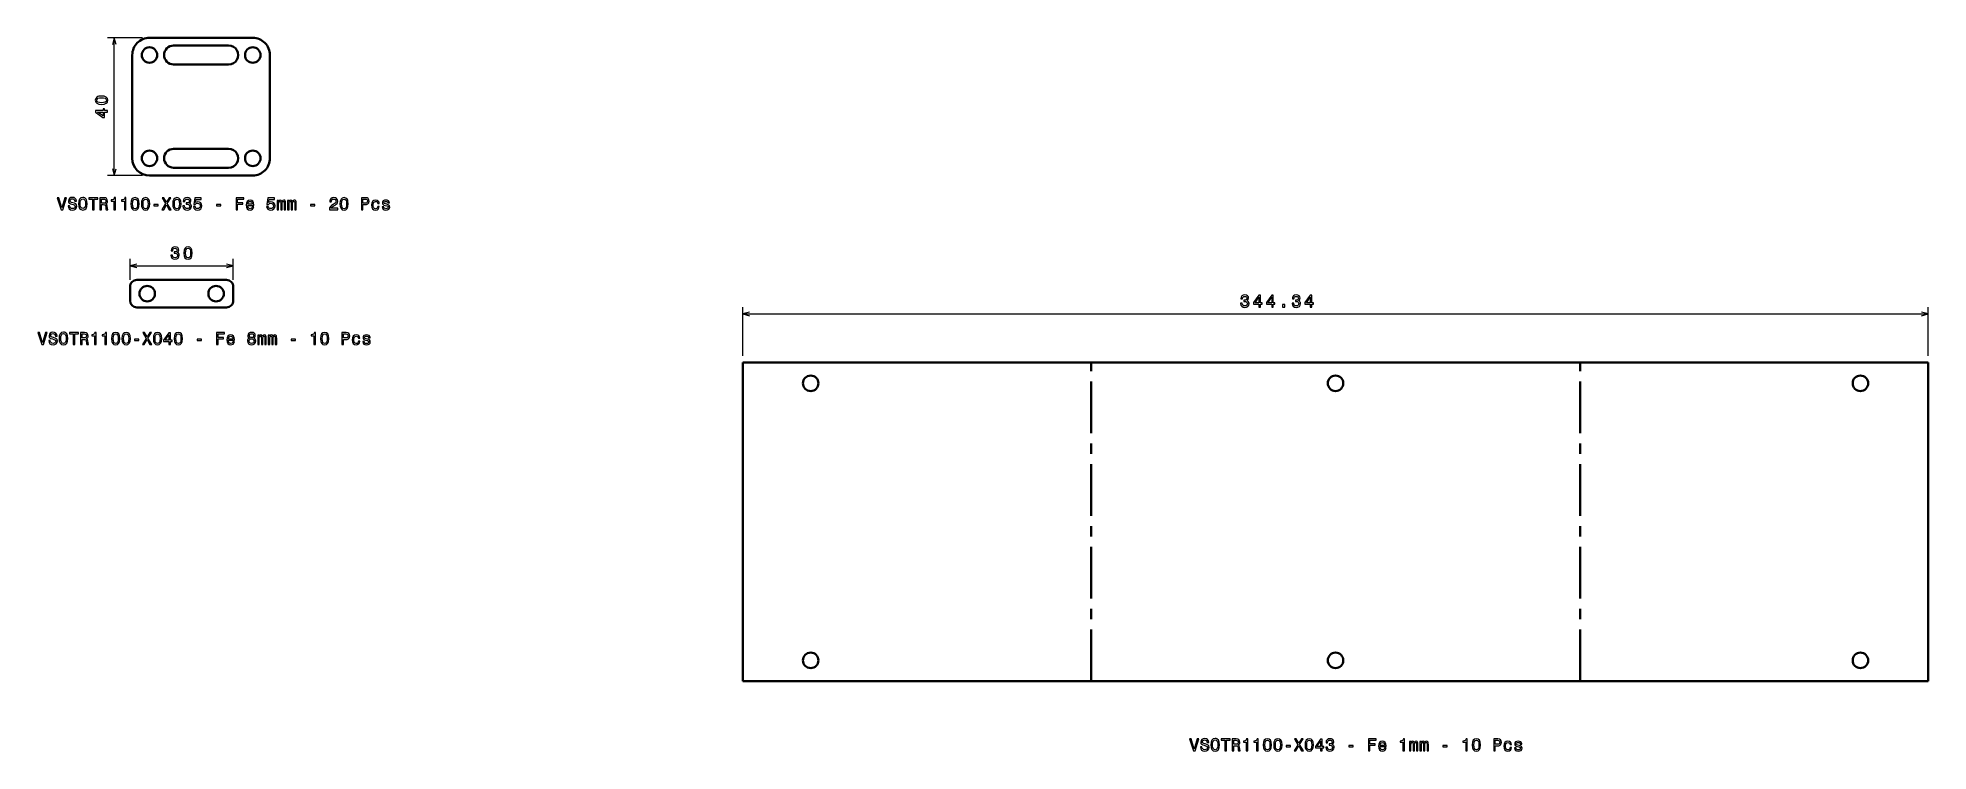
# Model space of a CAD drawing. Extents: x 101 to 650, y -82 to 125.
import ezdxf

# ---------------------------------------------------------------- set-up
doc = ezdxf.new("R2010")
doc.units = 0
doc.linetypes.add('AXES', pattern=[24, 15, -3, 3, -3])

msp = doc.modelspace()

# ---------------------------------------------------------------- linework, layer by layer
at = {"color": 7, "lineweight": 13, "ltscale": 0.255597}
for p, q in [((131.5, 124.999992), (121.276123, 124.999992)), ((131.5, 84.999992), (121.276123, 84.999992))]:
    msp.add_line(p, q, dxfattribs=at)
at = {"color": 7, "lineweight": 13}
for p, q in [((123.276123, 84.999992), (123.276123, 124.999992)), ((127.846115, 58.760986), (157.846115, 58.760986)), ((305.89621, 44.774216), (650.237976, 44.774216))]:
    msp.add_line(p, q, dxfattribs=at)
at = {"color": 7, "lineweight": 35}
for p, q in [((163.5, 124.999992), (133.5, 124.999992)), ((128.5, 119.999992), (128.5, 89.999992)), ((168.5, 89.999992), (168.5, 119.999992)), ((133.5, 84.999992), (163.5, 84.999992)), ((155.846115, 54.66626), (129.846115, 54.66626)), ((129.846115, 46.66626), (155.846115, 46.66626)), ((650.237976, 30.622528), (305.89621, 30.622528)), ((305.89621, -61.877106), (305.89621, 30.622528)), ((650.237976, 30.622528), (650.237976, -61.877106)), ((305.89621, -61.877106), (650.237976, -61.877106))]:
    msp.add_line(p, q, dxfattribs=at)
at = {"color": 7, "lineweight": 35, "ltscale": 0.4}
for p, q in [((140.5, 122.749992), (156.5, 122.749992)), ((156.5, 117.249992), (140.5, 117.249992)), ((156.5, 92.749992), (140.5, 92.749992)), ((140.5, 87.249992), (156.5, 87.249992))]:
    msp.add_line(p, q, dxfattribs=at)
at = {"color": 7, "lineweight": 13, "ltscale": 0.152368}
for p, q in [((127.846115, 54.66626), (127.846115, 60.760986)), ((157.846115, 54.66626), (157.846115, 60.760986))]:
    msp.add_line(p, q, dxfattribs=at)
at = {"color": 7, "lineweight": 35, "ltscale": 0.1}
for p, q in [((127.846115, 48.66626), (127.846115, 52.66626)), ((157.846115, 52.66626), (157.846115, 48.66626))]:
    msp.add_line(p, q, dxfattribs=at)
at = {"color": 7, "lineweight": 13, "ltscale": 0.353792}
for p, q in [((305.89621, 32.622528), (305.89621, 46.774216)), ((650.237976, 32.622528), (650.237976, 46.774216))]:
    msp.add_line(p, q, dxfattribs=at)
at = {"color": 1, "linetype": 'AXES', "lineweight": 35}
for p, q in [((407.026062, -61.877106), (407.026062, 30.622528)), ((549.107788, -61.877106), (549.107788, 30.622528))]:
    msp.add_line(p, q, dxfattribs=at)
at = {"color": 7, "lineweight": 13}
for points in [[(123.793701, 123.068146), (123.276123, 124.999992), (122.758545, 123.068146)], [(122.758545, 86.931847), (123.276123, 84.999992), (123.793701, 86.931847)], [(129.777969, 59.278564), (127.846115, 58.760986), (129.777969, 58.243408)], [(155.914261, 58.243408), (157.846115, 58.760986), (155.914261, 59.278564)], [(307.828064, 45.291855), (305.89621, 44.774216), (307.828064, 44.256584)], [(648.306152, 44.256584), (650.237976, 44.774216), (648.306152, 45.291855)]]:
    msp.add_lwpolyline(points, dxfattribs=at)
for points in [[(119.566406, 105.652588), (120.358154, 105.728233), (120.923096, 105.965263), (121.266113, 106.343506), (121.376953, 106.868004), (121.266113, 107.387451), (120.923096, 107.765701), (120.358154, 107.997681), (119.566406, 108.078377), (118.779785, 107.997681), (118.467041, 107.901863), (118.209961, 107.765701), (117.866943, 107.387451), (117.750977, 106.868004), (117.866943, 106.343506), (118.214844, 105.965263), (118.779785, 105.728233)], [(121.276123, 103.409355), (121.276123, 103.863251), (120.408691, 103.863251), (120.408691, 104.362526), (120.005127, 104.362526), (120.005127, 103.863251), (117.851807, 103.863251), (117.851807, 103.404312), (119.964844, 101.87117), (120.408691, 101.87117), (120.408691, 103.409355)], [(119.566406, 106.136734), (118.956299, 106.177078), (118.517578, 106.303162), (118.260254, 106.530106), (118.169434, 106.868004), (118.260254, 107.200851), (118.517578, 107.427803), (118.956299, 107.553879), (119.566406, 107.594223), (120.181641, 107.553879), (120.620605, 107.427803), (120.877686, 107.200851), (120.963379, 106.868004), (120.877686, 106.530106), (120.620605, 106.303162), (120.181641, 106.177078)], [(120.005127, 102.2948), (118.436768, 103.409355), (120.005127, 103.409355)], [(108.944847, 78.548859), (108.067329, 75.568314), (107.164589, 78.548859), (106.685486, 78.548859), (107.81517, 75.043816), (108.319489, 75.043816), (109.423958, 78.548859)], [(110.306519, 76.198715), (109.847588, 76.198715), (109.948456, 75.664131), (110.200615, 75.27076), (110.588943, 75.03373), (111.113434, 74.947998), (111.632889, 75.028687), (112.021217, 75.250587), (112.268333, 75.598572), (112.359116, 76.057503), (112.283463, 76.471046), (112.071648, 76.738342), (111.728714, 76.914856), (111.269775, 77.045975), (110.876404, 77.1418), (110.619202, 77.252747), (110.472946, 77.414131), (110.427559, 77.66629), (110.472946, 77.893242), (110.604073, 78.064713), (110.805801, 78.180702), (111.083176, 78.221046), (111.365601, 78.170616), (111.587502, 78.034447), (111.733757, 77.807503), (111.804359, 77.49987), (112.26329, 77.49987), (112.26329, 77.509956), (112.182602, 77.984016), (111.945572, 78.337044), (111.572372, 78.558945), (111.068047, 78.63459), (110.614159, 78.558945), (110.261131, 78.34713), (110.034187, 78.019318), (109.953499, 77.595688), (110.019058, 77.217445), (110.210701, 76.960243), (110.51329, 76.788773), (110.926834, 76.657646), (111.335342, 76.541656), (111.642975, 76.430702), (111.829575, 76.269318), (111.895142, 76.007072), (111.834618, 75.739784), (111.678276, 75.538055), (111.441246, 75.411972), (111.133614, 75.371628), (110.790672, 75.427101), (110.528419, 75.588486), (110.362, 75.850731)], [(112.843262, 76.793816), (112.934044, 76.007072), (113.196289, 75.427101), (113.60479, 75.069031), (114.139374, 74.947998), (114.668915, 75.069031), (115.082458, 75.427101), (115.339661, 76.007072), (115.435486, 76.793816), (115.339661, 77.575516), (115.228714, 77.893242), (115.082458, 78.155487), (114.668915, 78.513557), (114.416748, 78.604332), (114.139374, 78.639633), (113.599747, 78.513557), (113.191246, 78.16053), (112.934044, 77.580559)], [(113.327415, 76.793816), (113.382889, 77.404045), (113.549316, 77.85289), (113.806519, 78.125229), (114.139374, 78.221046), (114.467186, 78.125229), (114.724388, 77.847847), (114.890816, 77.399002), (114.951332, 76.793816), (114.890816, 76.183586), (114.724388, 75.734741), (114.467186, 75.462402), (114.139374, 75.371628), (113.806519, 75.462402), (113.549316, 75.734741), (113.382889, 76.178543)], [(116.943405, 75.043816), (117.407387, 75.043816), (117.407387, 78.120186), (118.466461, 78.120186), (118.466461, 78.543816), (115.879288, 78.543816), (115.879288, 78.120186), (116.943405, 78.120186)], [(119.086777, 75.043816), (119.555801, 75.043816), (119.555801, 76.521484), (120.034904, 76.521484), (120.387932, 76.506355), (120.609833, 76.435745), (120.730873, 76.269318), (120.781303, 75.971771), (120.806519, 75.517876), (120.836777, 75.220329), (120.897301, 75.043816), (121.426834, 75.043816), (121.426834, 75.139633), (121.310844, 75.280846), (121.2705, 75.543098), (121.235199, 76.107933), (121.14946, 76.526527), (121.033463, 76.657646), (120.851913, 76.753471), (121.053642, 76.879547), (121.194847, 77.056061), (121.285629, 77.277969), (121.315887, 77.545258), (121.245285, 77.968887), (121.043556, 78.286613), (120.710701, 78.478256), (120.256805, 78.543816), (119.086777, 78.543816)], [(120.125687, 78.115143), (120.433319, 78.084885), (120.650185, 77.989059), (120.786346, 77.812546), (120.831741, 77.535172), (120.781303, 77.242661), (120.645142, 77.066147), (120.413147, 76.975372), (120.095428, 76.950157), (119.555801, 76.950157), (119.555801, 78.115143)], [(123.156662, 75.043816), (123.615601, 75.043816), (123.615601, 78.569031), (123.272659, 78.569031), (123.181885, 78.261398), (123.000328, 78.054626), (122.722946, 77.933586), (122.339661, 77.893242), (122.339661, 77.535172), (123.156662, 77.535172)], [(126.192688, 75.043816), (126.651627, 75.043816), (126.651627, 78.569031), (126.308685, 78.569031), (126.217903, 78.261398), (126.036346, 78.054626), (125.758972, 77.933586), (125.375687, 77.893242), (125.375687, 77.535172), (126.192688, 77.535172)], [(128.104065, 76.753471), (128.179718, 75.961685), (128.416748, 75.396843), (128.794998, 75.053902), (129.319489, 74.942947), (129.838943, 75.053902), (130.217194, 75.396843), (130.449173, 75.961685), (130.529861, 76.753471), (130.449173, 77.540215), (130.353348, 77.85289), (130.217194, 78.1101), (129.838943, 78.453041), (129.319489, 78.569031), (128.794998, 78.453041), (128.416748, 78.105057), (128.179718, 77.540215)], [(128.588226, 76.753471), (128.628571, 77.363701), (128.754654, 77.80246), (128.981598, 78.059662), (129.319489, 78.150444), (129.652344, 78.059662), (129.879288, 77.80246), (130.005371, 77.363701), (130.045715, 76.753471), (130.005371, 76.138199), (129.879288, 75.699432), (129.652344, 75.44223), (129.319489, 75.356499), (128.981598, 75.44223), (128.754654, 75.699432), (128.628571, 76.138199)], [(131.140091, 76.753471), (131.215744, 75.961685), (131.452774, 75.396843), (131.831024, 75.053902), (132.355515, 74.942947), (132.874969, 75.053902), (133.253204, 75.396843), (133.485199, 75.961685), (133.565887, 76.753471), (133.485199, 77.540215), (133.389374, 77.85289), (133.253204, 78.1101), (132.874969, 78.453041), (132.355515, 78.569031), (131.831024, 78.453041), (131.452774, 78.105057), (131.215744, 77.540215)], [(131.624237, 76.753471), (131.664597, 77.363701), (131.79068, 77.80246), (132.017609, 78.059662), (132.355515, 78.150444), (132.68837, 78.059662), (132.915314, 77.80246), (133.041397, 77.363701), (133.081741, 76.753471), (133.041397, 76.138199), (132.915314, 75.699432), (132.68837, 75.44223), (132.355515, 75.356499), (132.017609, 75.44223), (131.79068, 75.699432), (131.664597, 76.138199)], [(137.091095, 75.043816), (137.620636, 75.043816), (138.422516, 76.46096), (139.239517, 75.043816), (139.774094, 75.043816), (138.679718, 76.844246), (139.718628, 78.548859), (139.209259, 78.548859), (138.437637, 77.252747), (137.681152, 78.548859), (137.151627, 78.548859), (138.185486, 76.839203)], [(140.248169, 76.753471), (140.323807, 75.961685), (140.560837, 75.396843), (140.939087, 75.053902), (141.463577, 74.942947), (141.983032, 75.053902), (142.361267, 75.396843), (142.593262, 75.961685), (142.67395, 76.753471), (142.593262, 77.540215), (142.497437, 77.85289), (142.361267, 78.1101), (141.983032, 78.453041), (141.463577, 78.569031), (140.939087, 78.453041), (140.560837, 78.105057), (140.323807, 77.540215)], [(140.732315, 76.753471), (140.772659, 77.363701), (140.898743, 77.80246), (141.125687, 78.059662), (141.463577, 78.150444), (141.796432, 78.059662), (142.023376, 77.80246), (142.14946, 77.363701), (142.189804, 76.753471), (142.14946, 76.138199), (142.023376, 75.699432), (141.796432, 75.44223), (141.463577, 75.356499), (141.125687, 75.44223), (140.898743, 75.699432), (140.772659, 76.138199)], [(143.228714, 76.143242), (143.228714, 76.107933), (143.309402, 75.623787), (143.546432, 75.260674), (143.919632, 75.028687), (144.413864, 74.942947), (144.938354, 75.028687), (145.331726, 75.250587), (145.583893, 75.603615), (145.674683, 76.057503), (145.634323, 76.355057), (145.523376, 76.59713), (145.341827, 76.78373), (145.099747, 76.919899), (145.427551, 77.19223), (145.543549, 77.625946), (145.467896, 78.019318), (145.251038, 78.316872), (144.89801, 78.503471), (144.413864, 78.569031), (143.959976, 78.488342), (143.612, 78.266441), (143.38504, 77.913414), (143.309402, 77.444389), (143.309402, 77.409088), (143.75824, 77.409088), (143.798584, 77.731857), (143.929718, 77.963844), (144.141541, 78.105057), (144.439087, 78.155487), (144.701324, 78.115143), (144.892975, 78.009232), (145.008972, 77.837761), (145.054352, 77.605774), (145.008972, 77.358658), (144.887939, 77.19223), (144.676117, 77.09137), (144.388641, 77.061104), (144.191956, 77.066147), (144.191956, 76.667732), (144.439087, 76.677818), (144.756805, 76.632431), (144.993835, 76.511398), (145.13504, 76.314713), (145.185486, 76.057503), (145.130005, 75.764999), (144.983749, 75.548141), (144.75177, 75.411972), (144.444122, 75.366585), (144.126404, 75.417015), (143.894409, 75.568314), (143.748169, 75.810387), (143.692688, 76.143242)], [(146.284912, 75.956642), (146.395859, 75.543098), (146.642975, 75.220329), (147.006088, 75.0186), (147.470062, 74.942947), (147.979431, 75.03373), (148.377838, 75.280846), (148.630005, 75.674217), (148.72583, 76.178543), (148.640091, 76.64756), (148.39801, 77.015717), (148.019775, 77.252747), (147.530579, 77.338486), (147.152344, 77.277969), (146.859833, 77.111542), (147.001038, 78.054626), (148.53418, 78.054626), (148.53418, 78.46817), (146.663147, 78.46817), (146.385773, 76.612259), (146.78923, 76.612259), (147.081726, 76.849289), (147.454926, 76.935028), (147.777695, 76.879547), (148.024811, 76.71817), (148.181152, 76.471046), (148.236633, 76.153328), (148.181152, 75.835602), (148.019775, 75.588486), (147.772659, 75.432144), (147.454926, 75.376671), (147.187637, 75.411972), (146.980865, 75.527962), (146.829575, 75.709518), (146.753922, 75.956642)], [(158.645844, 75.043816), (159.114868, 75.043816), (159.114868, 76.652603), (160.587494, 76.652603), (160.587494, 77.07119), (159.114868, 77.07119), (159.114868, 78.120186), (160.925385, 78.120186), (160.925385, 78.543816), (158.645844, 78.543816)], [(162.06012, 76.269318), (163.835327, 76.269318), (163.840378, 76.476089), (163.759674, 77.056061), (163.537781, 77.489784), (163.184753, 77.752029), (162.715729, 77.847847), (162.256805, 77.746986), (161.903778, 77.464561), (161.676834, 77.00563), (161.59613, 76.400444), (161.671783, 75.780128), (161.898727, 75.326233), (162.246719, 75.043816), (162.700607, 74.947998), (163.093979, 75.013557), (163.416748, 75.185028), (163.653778, 75.457359), (163.789948, 75.820473), (163.351181, 75.820473), (163.260406, 75.618744), (163.129272, 75.467445), (162.756073, 75.346413), (162.468613, 75.401886), (162.251755, 75.5784), (162.11055, 75.86586), (162.06012, 76.254189)], [(162.06012, 76.642517), (162.115585, 76.990501), (162.251755, 77.247704), (162.458527, 77.404045), (162.730865, 77.459518), (162.998154, 77.404045), (163.204926, 77.247704), (163.331009, 76.990501), (163.376404, 76.642517)], [(167.537064, 75.956642), (167.64801, 75.543098), (167.895126, 75.220329), (168.25824, 75.0186), (168.722214, 74.942947), (169.231583, 75.03373), (169.630005, 75.280846), (169.882156, 75.674217), (169.977982, 76.178543), (169.892242, 76.64756), (169.650177, 77.015717), (169.271927, 77.252747), (168.782745, 77.338486), (168.404495, 77.277969), (168.111984, 77.111542), (168.253204, 78.054626), (169.786346, 78.054626), (169.786346, 78.46817), (167.915298, 78.46817), (167.637924, 76.612259), (168.041382, 76.612259), (168.333893, 76.849289), (168.707092, 76.935028), (169.029846, 76.879547), (169.276978, 76.71817), (169.433319, 76.471046), (169.488785, 76.153328), (169.433319, 75.835602), (169.271927, 75.588486), (169.024811, 75.432144), (168.707092, 75.376671), (168.439789, 75.411972), (168.233032, 75.527962), (168.081726, 75.709518), (168.006073, 75.956642)], [(170.603333, 75.043816), (171.011841, 75.043816), (171.011841, 76.854332), (171.037048, 77.126671), (171.112701, 77.323357), (171.228699, 77.439346), (171.380005, 77.484741), (171.501038, 77.444389), (171.581726, 77.343529), (171.62207, 77.172058), (171.637207, 76.945114), (171.637207, 75.043816), (172.020477, 75.043816), (172.020477, 76.854332), (172.0457, 77.121628), (172.121353, 77.318314), (172.242386, 77.439346), (172.393677, 77.484741), (172.514725, 77.444389), (172.595413, 77.343529), (172.645844, 76.945114), (172.645844, 75.043816), (173.054352, 75.043816), (173.054352, 76.914856), (173.029144, 77.303185), (172.948441, 77.600731), (172.787048, 77.782288), (172.524811, 77.847847), (172.217163, 77.746986), (171.980133, 77.454475), (171.793549, 77.741943), (171.480865, 77.847847), (171.19339, 77.746986), (170.996704, 77.464561), (170.996704, 77.752029), (170.603333, 77.752029)], [(173.639374, 75.043816), (174.047867, 75.043816), (174.047867, 76.854332), (174.07309, 77.126671), (174.148727, 77.323357), (174.264725, 77.439346), (174.416016, 77.484741), (174.537048, 77.444389), (174.617752, 77.343529), (174.658096, 77.172058), (174.673218, 76.945114), (174.673218, 75.043816), (175.056519, 75.043816), (175.056519, 76.854332), (175.081726, 77.121628), (175.157379, 77.318314), (175.278412, 77.439346), (175.429718, 77.484741), (175.550751, 77.444389), (175.631439, 77.343529), (175.68187, 76.945114), (175.68187, 75.043816), (176.090363, 75.043816), (176.090363, 76.914856), (176.065155, 77.303185), (175.984467, 77.600731), (175.82309, 77.782288), (175.560822, 77.847847), (175.253204, 77.746986), (175.016174, 77.454475), (174.829559, 77.741943), (174.516876, 77.847847), (174.229431, 77.746986), (174.032745, 77.464561), (174.032745, 77.752029), (173.639374, 77.752029)], [(185.773376, 75.043816), (188.179001, 75.043816), (188.179001, 75.477531), (186.27771, 75.477531), (186.383606, 75.714561), (186.56517, 75.911247), (187.124969, 76.269318), (187.422516, 76.420616), (187.755371, 76.637474), (187.992401, 76.889633), (188.128571, 77.187187), (188.179001, 77.525085), (188.093262, 77.948715), (187.856232, 78.28157), (187.493118, 78.493385), (187.024109, 78.569031), (186.539948, 78.483299), (186.171799, 78.246262), (185.934753, 77.868027), (185.854065, 77.368744), (185.854065, 77.298141), (186.313004, 77.298141), (186.313004, 77.338486), (186.358398, 77.681427), (186.494568, 77.933586), (186.711426, 78.094971), (186.998886, 78.150444), (187.291382, 78.100014), (187.50824, 77.97393), (187.64946, 77.777245), (187.69989, 77.530128), (187.664581, 77.298141), (187.568771, 77.101456), (187.407379, 76.929985), (187.185486, 76.778687), (186.887939, 76.617302), (186.393707, 76.304619), (186.045715, 75.971771), (185.838943, 75.568314), (185.773376, 75.058945)], [(188.824539, 76.753471), (188.900177, 75.961685), (189.137207, 75.396843), (189.515457, 75.053902), (190.039948, 74.942947), (190.559402, 75.053902), (190.937653, 75.396843), (191.169647, 75.961685), (191.250336, 76.753471), (191.169647, 77.540215), (191.073822, 77.85289), (190.937653, 78.1101), (190.559402, 78.453041), (190.039948, 78.569031), (189.515457, 78.453041), (189.137207, 78.105057), (188.900177, 77.540215)], [(189.308685, 76.753471), (189.34903, 77.363701), (189.475113, 77.80246), (189.702057, 78.059662), (190.039948, 78.150444), (190.372803, 78.059662), (190.599762, 77.80246), (190.72583, 77.363701), (190.766174, 76.753471), (190.72583, 76.138199), (190.599762, 75.699432), (190.372803, 75.44223), (190.039948, 75.356499), (189.702057, 75.44223), (189.475113, 75.699432), (189.34903, 76.138199)], [(195.047882, 75.043816), (195.511871, 75.043816), (195.511871, 76.521484), (196.026276, 76.521484), (196.545715, 76.5467), (196.959259, 76.723213), (197.226563, 77.066147), (197.317337, 77.535172), (197.246735, 77.968887), (197.045013, 78.286613), (196.712158, 78.478256), (196.25827, 78.543816), (195.047882, 78.543816)], [(196.132172, 78.115143), (196.434769, 78.084885), (196.656677, 77.989059), (196.787796, 77.812546), (196.833191, 77.535172), (196.782745, 77.242661), (196.646591, 77.066147), (196.414597, 76.975372), (196.096878, 76.950157), (195.511871, 76.950157), (195.511871, 78.115143)], [(199.828857, 76.854332), (200.267639, 76.854332), (200.176849, 77.25779), (199.959991, 77.575516), (199.622101, 77.772202), (199.183334, 77.847847), (198.699188, 77.746986), (198.331024, 77.464561), (198.09903, 77.00563), (198.018341, 76.390358), (198.093994, 75.780128), (198.320953, 75.326233), (198.679016, 75.043816), (199.168213, 74.947998), (199.601929, 75.023643), (199.939819, 75.235458), (200.171814, 75.568314), (200.272675, 76.012115), (199.84903, 76.012115), (199.773392, 75.729698), (199.632172, 75.517876), (199.43045, 75.386757), (199.183334, 75.346413), (198.875702, 75.411972), (198.653793, 75.613701), (198.517639, 75.941513), (198.472229, 76.405487), (198.517639, 76.859375), (198.658844, 77.187187), (198.885773, 77.388916), (199.183334, 77.459518), (199.445587, 77.414131), (199.642273, 77.298141), (199.773392, 77.106499)], [(202.466476, 76.622345), (202.037811, 76.723213), (201.720078, 76.839203), (201.614166, 77.076233), (201.64444, 77.242661), (201.750336, 77.363701), (201.921814, 77.439346), (202.16893, 77.469604), (202.40596, 77.439346), (202.59256, 77.348572), (202.713593, 77.212402), (202.764038, 77.030846), (203.197754, 77.030846), (203.197754, 77.040932), (203.122101, 77.368744), (202.915329, 77.625946), (202.59256, 77.787331), (202.16893, 77.847847), (201.740265, 77.787331), (201.427582, 77.620903), (201.230896, 77.373787), (201.17038, 77.061104), (201.215759, 76.758514), (201.356964, 76.5467), (201.588959, 76.395401), (201.926849, 76.28949), (202.421082, 76.168457), (202.723694, 76.042374), (202.804382, 75.941513), (202.834625, 75.790215), (202.789246, 75.603615), (202.668213, 75.462402), (202.471527, 75.371628), (202.209274, 75.34137), (201.9319, 75.371628), (201.730164, 75.477531), (201.593994, 75.649002), (201.538513, 75.886032), (201.109848, 75.886032), (201.18045, 75.482574), (201.387238, 75.190071), (201.715027, 75.013557), (202.16893, 74.947998), (202.64299, 75.013557), (202.990967, 75.190071), (203.202789, 75.472488), (203.278442, 75.840645), (203.222961, 76.158371), (203.06662, 76.375229), (202.809418, 76.516441)], [(134.781311, 76.198715), (136.00177, 76.198715), (136.00177, 76.59713), (134.781311, 76.59713)], [(152.997437, 76.198715), (154.217896, 76.198715), (154.217896, 76.59713), (152.997437, 76.59713)], [(180.321655, 76.198715), (181.542114, 76.198715), (181.542114, 76.59713), (180.321655, 76.59713)], [(139.707214, 61.860352), (139.707214, 61.825195), (139.787903, 61.341064), (140.024933, 60.977783), (140.398132, 60.74585), (140.892365, 60.660156), (141.41687, 60.74585), (141.810242, 60.967773), (142.062393, 61.320801), (142.153168, 61.774658), (142.112823, 62.072266), (142.001877, 62.314209), (141.820328, 62.500977), (141.578247, 62.636963), (141.906052, 62.909424), (142.022049, 63.343018), (141.946396, 63.736572), (141.729538, 64.033936), (141.376511, 64.220703), (140.892365, 64.286133), (140.438477, 64.205566), (140.0905, 63.983643), (139.863556, 63.630615), (139.787903, 63.161621), (139.787903, 63.126221), (140.236755, 63.126221), (140.2771, 63.448975), (140.408218, 63.680908), (140.620026, 63.822266), (140.917587, 63.872559), (141.179825, 63.832275), (141.371475, 63.726318), (141.487473, 63.554932), (141.532852, 63.322998), (141.487473, 63.075928), (141.366425, 62.909424), (141.154617, 62.808594), (140.867157, 62.77832), (140.670471, 62.783203), (140.670471, 62.38501), (140.917587, 62.39502), (141.235306, 62.349609), (141.472336, 62.228516), (141.613556, 62.031982), (141.663986, 61.774658), (141.608505, 61.482178), (141.46225, 61.265381), (141.230255, 61.12915), (140.922623, 61.08374), (140.604904, 61.134277), (140.37291, 61.2854), (140.226654, 61.527588), (140.171188, 61.860352)], [(143.498703, 62.470703), (143.574356, 61.678955), (143.811386, 61.114014), (144.189636, 60.770996), (144.714127, 60.660156), (145.233582, 60.770996), (145.611816, 61.114014), (145.843811, 61.678955), (145.9245, 62.470703), (145.843811, 63.257324), (145.747986, 63.570068), (145.611816, 63.827148), (145.233582, 64.170166), (144.714127, 64.286133), (144.189636, 64.170166), (143.811386, 63.822266), (143.574356, 63.257324)], [(143.982849, 62.470703), (144.023209, 63.080811), (144.149292, 63.519531), (144.376221, 63.776855), (144.714127, 63.867676), (145.046982, 63.776855), (145.273926, 63.519531), (145.400009, 63.080811), (145.440353, 62.470703), (145.400009, 61.855469), (145.273926, 61.416504), (145.046982, 61.159424), (144.714127, 61.07373), (144.376221, 61.159424), (144.149292, 61.416504), (144.023209, 61.855469)], [(450.500214, 47.873642), (450.500214, 47.838333), (450.580902, 47.354187), (450.817932, 46.991074), (451.191132, 46.759087), (451.685364, 46.673347), (452.209869, 46.759087), (452.603241, 46.980988), (452.855408, 47.334015), (452.946167, 47.787903), (452.905823, 48.085457), (452.794891, 48.32753), (452.613342, 48.51413), (452.371246, 48.650299), (452.699066, 48.92263), (452.815063, 49.356346), (452.73941, 49.749718), (452.522552, 50.047272), (452.169525, 50.233871), (451.685364, 50.299431), (451.231506, 50.218742), (450.883484, 49.996841), (450.656555, 49.643814), (450.580902, 49.174789), (450.580902, 49.139488), (451.029755, 49.139488), (451.070099, 49.462257), (451.201233, 49.694244), (451.413025, 49.835457), (451.710571, 49.885887), (451.972839, 49.845543), (452.16449, 49.739632), (452.280457, 49.568161), (452.325867, 49.336174), (452.280457, 49.089058), (452.159424, 48.92263), (451.947632, 48.82177), (451.660156, 48.791504), (451.46347, 48.796547), (451.46347, 48.398132), (451.710571, 48.408218), (452.02832, 48.362831), (452.26535, 48.241798), (452.406555, 48.045113), (452.45697, 47.787903), (452.40152, 47.495399), (452.255249, 47.278542), (452.023254, 47.142372), (451.715637, 47.096985), (451.397888, 47.147415), (451.165924, 47.298714), (451.019653, 47.540787), (450.964172, 47.873642)], [(455.784515, 46.774216), (456.238403, 46.774216), (456.238403, 47.641647), (456.737671, 47.641647), (456.737671, 48.045113), (456.238403, 48.045113), (456.238403, 50.19857), (455.77948, 50.19857), (454.246338, 48.085457), (454.246338, 47.641647), (455.784515, 47.641647)], [(454.669952, 48.045113), (455.784515, 49.613556), (455.784515, 48.045113)], [(459.520538, 46.774216), (459.974426, 46.774216), (459.974426, 47.641647), (460.473694, 47.641647), (460.473694, 48.045113), (459.974426, 48.045113), (459.974426, 50.19857), (459.515503, 50.19857), (457.982361, 48.085457), (457.982361, 47.641647), (459.520538, 47.641647)], [(458.405975, 48.045113), (459.520538, 49.613556), (459.520538, 48.045113)], [(465.444305, 47.873642), (465.444305, 47.838333), (465.524994, 47.354187), (465.762024, 46.991074), (466.135223, 46.759087), (466.629456, 46.673347), (467.153961, 46.759087), (467.547333, 46.980988), (467.7995, 47.334015), (467.890259, 47.787903), (467.849915, 48.085457), (467.738983, 48.32753), (467.557434, 48.51413), (467.315338, 48.650299), (467.643158, 48.92263), (467.759155, 49.356346), (467.683502, 49.749718), (467.466644, 50.047272), (467.113617, 50.233871), (466.629456, 50.299431), (466.175598, 50.218742), (465.827576, 49.996841), (465.600647, 49.643814), (465.524994, 49.174789), (465.524994, 49.139488), (465.973846, 49.139488), (466.014191, 49.462257), (466.145325, 49.694244), (466.357117, 49.835457), (466.654663, 49.885887), (466.916931, 49.845543), (467.108582, 49.739632), (467.224548, 49.568161), (467.269958, 49.336174), (467.224548, 49.089058), (467.103516, 48.92263), (466.891724, 48.82177), (466.604248, 48.791504), (466.407562, 48.796547), (466.407562, 48.398132), (466.654663, 48.408218), (466.972412, 48.362831), (467.209442, 48.241798), (467.350647, 48.045113), (467.401062, 47.787903), (467.345612, 47.495399), (467.199341, 47.278542), (466.967346, 47.142372), (466.659729, 47.096985), (466.34198, 47.147415), (466.110016, 47.298714), (465.963745, 47.540787), (465.908264, 47.873642)], [(470.728607, 46.774216), (471.182495, 46.774216), (471.182495, 47.641647), (471.681763, 47.641647), (471.681763, 48.045113), (471.182495, 48.045113), (471.182495, 50.19857), (470.723572, 50.19857), (469.19043, 48.085457), (469.19043, 47.641647), (470.728607, 47.641647)], [(469.614044, 48.045113), (470.728607, 49.613556), (470.728607, 48.045113)], [(462.631195, 46.774216), (463.327148, 46.774216), (463.327148, 47.525658), (462.631195, 47.525658)], [(103.314735, 39.393471), (102.437218, 36.412922), (101.534477, 39.393471), (101.055374, 39.393471), (102.185059, 35.888428), (102.689377, 35.888428), (103.793846, 39.393471)], [(104.676407, 37.043327), (104.217476, 37.043327), (104.318344, 36.508743), (104.570503, 36.115372), (104.958832, 35.878342), (105.483322, 35.792606), (106.002777, 35.873299), (106.391106, 36.0952), (106.638222, 36.443184), (106.729004, 36.902115), (106.653351, 37.315662), (106.441536, 37.582951), (106.098602, 37.759464), (105.639664, 37.890591), (105.246292, 37.986412), (104.98909, 38.097363), (104.842834, 38.258743), (104.797447, 38.510906), (104.842834, 38.73785), (104.973961, 38.909321), (105.17569, 39.025314), (105.453064, 39.065662), (105.735489, 39.015228), (105.95739, 38.879063), (106.103645, 38.652115), (106.174248, 38.344479), (106.633179, 38.344479), (106.633179, 38.354565), (106.55249, 38.828629), (106.31546, 39.181656), (105.942261, 39.403557), (105.437935, 39.479206), (104.984047, 39.403557), (104.63102, 39.191742), (104.404076, 38.863934), (104.323387, 38.4403), (104.388947, 38.062057), (104.580589, 37.804855), (104.883179, 37.633385), (105.296722, 37.502262), (105.705231, 37.386265), (106.012863, 37.275314), (106.199463, 37.113934), (106.26503, 36.851685), (106.204506, 36.584393), (106.048164, 36.382664), (105.811134, 36.256584), (105.503502, 36.216236), (105.160561, 36.271713), (104.898308, 36.433098), (104.731888, 36.695343)], [(107.21315, 37.638428), (107.303932, 36.851685), (107.566177, 36.271713), (107.974678, 35.913643), (108.509262, 35.792606), (109.038803, 35.913643), (109.452347, 36.271713), (109.709549, 36.851685), (109.805374, 37.638428), (109.709549, 38.420128), (109.598602, 38.73785), (109.452347, 39.000099), (109.038803, 39.35817), (108.786636, 39.448948), (108.509262, 39.484249), (107.969635, 39.35817), (107.561134, 39.005142), (107.303932, 38.425171)], [(107.697304, 37.638428), (107.752777, 38.248657), (107.919205, 38.697506), (108.176407, 38.969841), (108.509262, 39.065662), (108.837074, 38.969841), (109.094276, 38.692463), (109.260704, 38.243614), (109.32122, 37.638428), (109.260704, 37.028198), (109.094276, 36.57935), (108.837074, 36.307014), (108.509262, 36.216236), (108.176407, 36.307014), (107.919205, 36.57935), (107.752777, 37.023155)], [(111.313293, 35.888428), (111.777275, 35.888428), (111.777275, 38.964798), (112.836349, 38.964798), (112.836349, 39.388428), (110.249176, 39.388428), (110.249176, 38.964798), (111.313293, 38.964798)], [(113.456665, 35.888428), (113.92569, 35.888428), (113.92569, 37.366093), (114.404793, 37.366093), (114.75782, 37.350964), (114.979721, 37.280357), (115.100761, 37.113934), (115.151192, 36.816383), (115.176407, 36.362492), (115.206665, 36.064941), (115.267189, 35.888428), (115.796722, 35.888428), (115.796722, 35.984249), (115.680733, 36.125458), (115.640388, 36.387707), (115.605087, 36.952549), (115.519348, 37.371136), (115.403351, 37.502262), (115.221802, 37.598083), (115.423531, 37.724163), (115.564735, 37.900677), (115.655518, 38.122578), (115.685776, 38.38987), (115.615173, 38.813499), (115.413445, 39.131222), (115.080589, 39.322865), (114.626694, 39.388428), (113.456665, 39.388428)], [(114.495575, 38.959755), (114.803207, 38.929493), (115.020073, 38.833672), (115.156235, 38.657158), (115.20163, 38.379784), (115.151192, 38.087276), (115.01503, 37.910763), (114.783035, 37.819984), (114.465317, 37.794769), (113.92569, 37.794769), (113.92569, 38.959755)], [(117.52655, 35.888428), (117.985489, 35.888428), (117.985489, 39.413643), (117.642548, 39.413643), (117.551773, 39.106007), (117.370216, 38.899235), (117.092834, 38.778198), (116.709549, 38.73785), (116.709549, 38.379784), (117.52655, 38.379784)], [(120.562576, 35.888428), (121.021515, 35.888428), (121.021515, 39.413643), (120.678574, 39.413643), (120.587791, 39.106007), (120.406235, 38.899235), (120.12886, 38.778198), (119.745575, 38.73785), (119.745575, 38.379784), (120.562576, 38.379784)], [(122.473961, 37.598083), (122.549606, 36.806293), (122.786644, 36.241455), (123.164886, 35.898514), (123.689377, 35.787563), (124.208832, 35.898514), (124.587074, 36.241455), (124.819061, 36.806293), (124.89975, 37.598083), (124.819061, 38.384827), (124.723244, 38.697506), (124.587074, 38.954712), (124.208832, 39.297649), (123.689377, 39.413643), (123.164886, 39.297649), (122.786644, 38.949669), (122.549606, 38.384827)], [(122.958115, 37.598083), (122.998459, 38.208313), (123.124542, 38.647072), (123.351486, 38.904278), (123.689377, 38.995056), (124.022232, 38.904278), (124.249176, 38.647072), (124.375259, 38.208313), (124.415604, 37.598083), (124.375259, 36.982807), (124.249176, 36.544048), (124.022232, 36.286842), (123.689377, 36.201107), (123.351486, 36.286842), (123.124542, 36.544048), (122.998459, 36.982807)], [(125.509979, 37.598083), (125.585632, 36.806293), (125.822662, 36.241455), (126.200905, 35.898514), (126.725403, 35.787563), (127.244858, 35.898514), (127.623093, 36.241455), (127.855087, 36.806293), (127.935776, 37.598083), (127.855087, 38.384827), (127.759262, 38.697506), (127.623093, 38.954712), (127.244858, 39.297649), (126.725403, 39.413643), (126.200905, 39.297649), (125.822662, 38.949669), (125.585632, 38.384827)], [(125.994133, 37.598083), (126.034477, 38.208313), (126.160561, 38.647072), (126.387505, 38.904278), (126.725403, 38.995056), (127.058258, 38.904278), (127.285202, 38.647072), (127.411278, 38.208313), (127.45163, 37.598083), (127.411278, 36.982807), (127.285202, 36.544048), (127.058258, 36.286842), (126.725403, 36.201107), (126.387505, 36.286842), (126.160561, 36.544048), (126.034477, 36.982807)], [(131.460999, 35.888428), (131.990524, 35.888428), (132.792404, 37.305576), (133.609406, 35.888428), (134.143982, 35.888428), (133.049606, 37.688862), (134.088516, 39.393471), (133.579147, 39.393471), (132.807526, 38.097363), (132.051056, 39.393471), (131.521515, 39.393471), (132.555374, 37.683815)], [(134.618042, 37.598083), (134.693695, 36.806293), (134.930725, 36.241455), (135.308975, 35.898514), (135.833466, 35.787563), (136.352921, 35.898514), (136.731171, 36.241455), (136.96315, 36.806293), (137.043839, 37.598083), (136.96315, 38.384827), (136.867325, 38.697506), (136.731171, 38.954712), (136.352921, 39.297649), (135.833466, 39.413643), (135.308975, 39.297649), (134.930725, 38.949669), (134.693695, 38.384827)], [(135.102203, 37.598083), (135.142548, 38.208313), (135.268631, 38.647072), (135.495575, 38.904278), (135.833466, 38.995056), (136.166321, 38.904278), (136.393265, 38.647072), (136.519348, 38.208313), (136.559692, 37.598083), (136.519348, 36.982807), (136.393265, 36.544048), (136.166321, 36.286842), (135.833466, 36.201107), (135.495575, 36.286842), (135.268631, 36.544048), (135.142548, 36.982807)], [(139.146866, 35.888428), (139.600754, 35.888428), (139.600754, 36.755863), (140.100037, 36.755863), (140.100037, 37.159321), (139.600754, 37.159321), (139.600754, 39.312778), (139.141815, 39.312778), (137.608688, 37.199669), (137.608688, 36.755863), (139.146866, 36.755863)], [(138.032318, 37.159321), (139.146866, 38.727764), (139.146866, 37.159321)], [(140.690094, 37.598083), (140.765747, 36.806293), (141.002777, 36.241455), (141.381012, 35.898514), (141.905518, 35.787563), (142.424957, 35.898514), (142.803207, 36.241455), (143.035187, 36.806293), (143.115891, 37.598083), (143.035187, 38.384827), (142.939377, 38.697506), (142.803207, 38.954712), (142.424957, 39.297649), (141.905518, 39.413643), (141.381012, 39.297649), (141.002777, 38.949669), (140.765747, 38.384827)], [(141.17424, 37.598083), (141.2146, 38.208313), (141.340668, 38.647072), (141.567612, 38.904278), (141.905518, 38.995056), (142.238373, 38.904278), (142.465302, 38.647072), (142.5914, 38.208313), (142.631744, 37.598083), (142.5914, 36.982807), (142.465302, 36.544048), (142.238373, 36.286842), (141.905518, 36.201107), (141.567612, 36.286842), (141.340668, 36.544048), (141.2146, 36.982807)], [(153.015747, 35.888428), (153.484756, 35.888428), (153.484756, 37.497219), (154.957382, 37.497219), (154.957382, 37.915806), (153.484756, 37.915806), (153.484756, 38.964798), (155.295273, 38.964798), (155.295273, 39.388428), (153.015747, 39.388428)], [(156.430008, 37.113934), (158.205215, 37.113934), (158.210266, 37.320705), (158.129578, 37.900677), (157.907669, 38.334393), (157.554642, 38.596642), (157.085632, 38.692463), (156.626694, 38.591599), (156.273666, 38.309177), (156.046722, 37.850243), (155.966034, 37.245056), (156.041672, 36.624741), (156.268616, 36.170849), (156.616608, 35.888428), (157.070496, 35.792606), (157.463867, 35.85817), (157.786636, 36.029636), (158.023666, 36.301971), (158.159836, 36.665085), (157.721069, 36.665085), (157.630295, 36.463356), (157.499176, 36.312057), (157.125977, 36.191021), (156.838501, 36.246498), (156.621643, 36.423012), (156.480438, 36.710472), (156.430008, 37.098801)], [(162.532303, 37.774593), (162.275101, 37.633385), (162.098587, 37.436699), (161.98764, 37.189579), (161.952332, 36.892029), (162.03302, 36.443184), (162.265015, 36.0952), (162.64325, 35.873299), (163.157669, 35.787563), (163.667038, 35.873299), (164.045273, 36.0952), (164.277267, 36.443184), (164.363007, 36.892029), (164.322662, 37.189579), (164.216751, 37.436699), (164.035187, 37.633385), (163.78302, 37.774593), (163.984756, 37.895634), (164.125977, 38.062057), (164.2117, 38.263786), (164.241959, 38.510906), (164.16127, 38.868977), (163.949463, 39.156441), (163.606506, 39.34304), (163.157669, 39.413643), (162.703781, 39.34304), (162.36084, 39.156441), (162.143982, 38.868977), (162.068329, 38.510906), (162.093552, 38.263786), (162.179291, 38.062057)], [(162.54744, 38.470562), (162.587784, 38.692463), (162.708817, 38.863934), (162.900467, 38.969841), (163.157669, 39.010185), (163.409821, 38.969841), (163.601471, 38.863934), (163.722504, 38.692463), (163.767899, 38.470562), (163.722504, 38.243614), (163.601471, 38.067101), (163.409821, 37.951107), (163.157669, 37.915806), (162.900467, 37.95615), (162.708817, 38.067101), (162.587784, 38.243614)], [(164.973236, 35.888428), (165.381729, 35.888428), (165.381729, 37.698948), (165.406952, 37.971279), (165.482605, 38.167965), (165.598587, 38.283962), (165.749878, 38.32935), (165.870926, 38.289005), (165.951614, 38.188141), (165.991959, 38.01667), (166.00708, 37.789726), (166.00708, 35.888428), (166.390381, 35.888428), (166.390381, 37.698948), (166.415588, 37.966236), (166.491241, 38.162922), (166.612274, 38.283962), (166.76358, 38.32935), (166.884613, 38.289005), (166.965302, 38.188141), (167.015747, 37.789726), (167.015747, 35.888428), (167.42424, 35.888428), (167.42424, 37.759464), (167.399017, 38.147793), (167.318329, 38.445343), (167.156952, 38.6269), (166.894699, 38.692463), (166.587067, 38.591599), (166.350037, 38.299091), (166.163422, 38.586555), (165.850754, 38.692463), (165.563293, 38.591599), (165.366608, 38.309177), (165.366608, 38.596642), (164.973236, 38.596642)], [(168.009247, 35.888428), (168.417755, 35.888428), (168.417755, 37.698948), (168.442963, 37.971279), (168.518616, 38.167965), (168.634613, 38.283962), (168.785919, 38.32935), (168.906952, 38.289005), (168.98764, 38.188141), (169.027985, 38.01667), (169.043121, 37.789726), (169.043121, 35.888428), (169.426392, 35.888428), (169.426392, 37.698948), (169.451614, 37.966236), (169.527252, 38.162922), (169.6483, 38.283962), (169.799591, 38.32935), (169.920624, 38.289005), (170.001328, 38.188141), (170.051758, 37.789726), (170.051758, 35.888428), (170.460266, 35.888428), (170.460266, 37.759464), (170.435043, 38.147793), (170.354355, 38.445343), (170.192963, 38.6269), (169.930725, 38.692463), (169.623077, 38.591599), (169.386047, 38.299091), (169.199463, 38.586555), (168.88678, 38.692463), (168.599304, 38.591599), (168.402618, 38.309177), (168.402618, 38.596642), (168.009247, 38.596642)], [(181.283035, 35.888428), (181.741974, 35.888428), (181.741974, 39.413643), (181.399033, 39.413643), (181.308258, 39.106007), (181.126709, 38.899235), (180.849319, 38.778198), (180.466034, 38.73785), (180.466034, 38.379784), (181.283035, 38.379784)], [(183.194427, 37.598083), (183.270081, 36.806293), (183.507111, 36.241455), (183.885345, 35.898514), (184.409851, 35.787563), (184.929291, 35.898514), (185.307526, 36.241455), (185.53952, 36.806293), (185.620209, 37.598083), (185.53952, 38.384827), (185.443695, 38.697506), (185.307526, 38.954712), (184.929291, 39.297649), (184.409851, 39.413643), (183.885345, 39.297649), (183.507111, 38.949669), (183.270081, 38.384827)], [(183.678574, 37.598083), (183.718918, 38.208313), (183.845001, 38.647072), (184.071945, 38.904278), (184.409851, 38.995056), (184.742706, 38.904278), (184.969635, 38.647072), (185.095718, 38.208313), (185.136078, 37.598083), (185.095718, 36.982807), (184.969635, 36.544048), (184.742706, 36.286842), (184.409851, 36.201107), (184.071945, 36.286842), (183.845001, 36.544048), (183.718918, 36.982807)], [(189.41777, 35.888428), (189.881744, 35.888428), (189.881744, 37.366093), (190.396149, 37.366093), (190.915619, 37.391308), (191.329163, 37.567822), (191.596451, 37.910763), (191.687225, 38.379784), (191.616623, 38.813499), (191.414886, 39.131222), (191.082031, 39.322865), (190.628143, 39.388428), (189.41777, 39.388428)], [(190.502075, 38.959755), (190.804657, 38.929493), (191.026566, 38.833672), (191.157684, 38.657158), (191.203079, 38.379784), (191.152649, 38.087276), (191.016479, 37.910763), (190.784485, 37.819984), (190.466766, 37.794769), (189.881744, 37.794769), (189.881744, 38.959755)], [(194.198761, 37.698948), (194.637512, 37.698948), (194.546738, 38.102406), (194.32988, 38.420128), (193.991974, 38.616814), (193.553223, 38.692463), (193.069061, 38.591599), (192.700928, 38.309177), (192.468933, 37.850243), (192.388245, 37.23497), (192.463882, 36.624741), (192.690826, 36.170849), (193.048889, 35.888428), (193.538086, 35.792606), (193.971802, 35.868256), (194.309708, 36.08007), (194.541687, 36.412922), (194.642563, 36.856728), (194.218933, 36.856728), (194.14328, 36.574306), (194.002075, 36.362492), (193.800339, 36.231369), (193.553223, 36.191021), (193.245575, 36.256584), (193.023682, 36.458313), (192.887512, 36.786121), (192.842133, 37.250099), (192.887512, 37.703991), (193.028717, 38.031799), (193.255676, 38.233528), (193.553223, 38.304134), (193.81546, 38.258743), (194.012146, 38.14275), (194.14328, 37.951107)], [(196.836365, 37.466957), (196.407684, 37.567822), (196.089966, 37.683815), (195.98407, 37.920849), (196.014313, 38.087276), (196.120239, 38.208313), (196.291687, 38.283962), (196.538818, 38.31422), (196.775848, 38.283962), (196.962448, 38.193184), (197.083496, 38.057014), (197.133911, 37.875458), (197.567627, 37.875458), (197.567627, 37.885548), (197.491989, 38.213356), (197.285217, 38.470562), (196.962448, 38.631943), (196.538818, 38.692463), (196.110138, 38.631943), (195.797455, 38.465515), (195.600769, 38.218399), (195.540253, 37.90572), (195.585648, 37.603127), (195.726868, 37.391308), (195.958847, 37.240013), (196.296738, 37.134106), (196.790985, 37.013069), (197.093567, 36.886986), (197.174255, 36.786121), (197.204529, 36.634827), (197.159134, 36.448227), (197.038086, 36.307014), (196.8414, 36.216236), (196.579163, 36.185978), (196.301788, 36.216236), (196.100052, 36.322144), (195.963898, 36.493614), (195.908417, 36.730648), (195.479736, 36.730648), (195.550354, 36.32719), (195.757111, 36.034683), (196.08493, 35.85817), (196.538818, 35.792606), (197.012878, 35.85817), (197.36087, 36.034683), (197.572678, 36.317101), (197.648315, 36.685257), (197.59285, 37.002979), (197.436508, 37.219841), (197.179306, 37.36105)], [(129.151199, 37.043327), (130.371658, 37.043327), (130.371658, 37.441742), (129.151199, 37.441742)], [(147.367325, 37.043327), (148.587784, 37.043327), (148.587784, 37.441742), (147.367325, 37.441742)], [(156.430008, 37.487129), (156.485474, 37.835114), (156.621643, 38.092319), (156.828415, 38.248657), (157.100754, 38.304134), (157.368042, 38.248657), (157.574814, 38.092319), (157.700897, 37.835114), (157.746277, 37.487129)], [(162.436493, 36.902115), (162.481873, 37.169407), (162.628128, 37.371136), (162.855072, 37.502262), (163.157669, 37.547649), (163.455215, 37.502262), (163.682159, 37.371136), (163.828415, 37.169407), (163.878845, 36.902115), (163.828415, 36.614651), (163.682159, 36.397793), (163.455215, 36.256584), (163.157669, 36.211193), (162.855072, 36.256584), (162.628128, 36.397793), (162.481873, 36.614651)], [(174.691528, 37.043327), (175.911987, 37.043327), (175.911987, 37.441742), (174.691528, 37.441742)], [(437.90152, -78.657516), (437.023987, -81.638062), (436.121246, -78.657516), (435.642151, -78.657516), (436.77182, -82.16256), (437.276154, -82.16256), (438.380615, -78.657516)], [(439.263184, -81.00766), (438.80426, -81.00766), (438.905121, -81.542244), (439.157288, -81.935616), (439.545593, -82.172646), (440.070099, -82.258377), (440.589569, -82.177689), (440.977875, -81.955788), (441.225006, -81.607803), (441.315765, -81.148872), (441.240143, -80.735329), (441.02832, -80.468033), (440.685364, -80.291519), (440.22644, -80.1604), (439.833069, -80.064575), (439.575867, -79.953629), (439.429626, -79.792244), (439.384216, -79.540085), (439.429626, -79.313133), (439.56073, -79.141663), (439.762451, -79.025673), (440.039856, -78.985329), (440.322266, -79.035759), (440.544159, -79.171928), (440.69043, -79.398872), (440.761017, -79.706505), (441.219971, -79.706505), (441.219971, -79.696419), (441.139282, -79.222359), (440.902222, -78.869331), (440.529022, -78.64743), (440.024719, -78.571785), (439.570831, -78.64743), (439.217804, -78.859245), (438.990845, -79.187057), (438.910156, -79.610687), (438.975708, -79.98893), (439.167358, -80.246132), (439.469971, -80.417603), (439.883514, -80.548729), (440.291992, -80.664719), (440.59964, -80.775673), (440.786255, -80.937057), (440.851807, -81.199303), (440.79129, -81.466591), (440.634949, -81.66832), (440.397919, -81.794403), (440.090271, -81.834747), (439.747345, -81.779274), (439.485077, -81.617889), (439.318665, -81.355644)], [(441.799927, -80.41256), (441.890717, -81.199303), (442.152954, -81.779274), (442.561462, -82.137344), (443.096039, -82.258377), (443.62558, -82.137344), (444.039124, -81.779274), (444.296326, -81.199303), (444.392151, -80.41256), (444.296326, -79.630859), (444.185364, -79.313133), (444.039124, -79.050888), (443.62558, -78.692818), (443.373413, -78.602043), (443.096039, -78.566742), (442.556427, -78.692818), (442.147919, -79.045845), (441.890717, -79.625816)], [(442.284088, -80.41256), (442.339569, -79.80233), (442.505981, -79.353485), (442.763184, -79.081146), (443.096039, -78.985329), (443.423859, -79.081146), (443.681061, -79.358528), (443.847473, -79.807373), (443.90799, -80.41256), (443.847473, -81.022789), (443.681061, -81.471634), (443.423859, -81.743973), (443.096039, -81.834747), (442.763184, -81.743973), (442.505981, -81.471634), (442.339569, -81.027832)], [(445.900085, -82.16256), (446.364044, -82.16256), (446.364044, -79.086189), (447.423126, -79.086189), (447.423126, -78.66256), (444.835938, -78.66256), (444.835938, -79.086189), (445.900085, -79.086189)], [(448.043457, -82.16256), (448.512451, -82.16256), (448.512451, -80.684891), (448.991577, -80.684891), (449.344604, -80.70002), (449.566498, -80.77063), (449.687531, -80.937057), (449.737976, -81.234604), (449.763184, -81.688499), (449.793457, -81.986046), (449.853973, -82.16256), (450.383514, -82.16256), (450.383514, -82.066742), (450.267517, -81.925529), (450.227173, -81.663277), (450.191864, -81.098442), (450.10614, -80.679848), (449.990143, -80.548729), (449.808563, -80.452904), (450.010315, -80.326828), (450.15152, -80.150314), (450.242279, -79.928406), (450.272552, -79.661118), (450.201935, -79.237488), (450.000214, -78.919762), (449.667358, -78.728119), (449.21347, -78.66256), (448.043457, -78.66256)], [(449.082336, -79.091232), (449.389984, -79.12149), (449.606842, -79.217316), (449.743011, -79.393829), (449.788391, -79.671204), (449.737976, -79.963715), (449.601807, -80.140228), (449.369812, -80.231003), (449.052094, -80.256218), (448.512451, -80.256218), (448.512451, -79.091232)], [(452.113342, -82.16256), (452.572266, -82.16256), (452.572266, -78.637344), (452.229309, -78.637344), (452.13855, -78.944977), (451.957001, -79.151749), (451.679626, -79.272789), (451.296326, -79.313133), (451.296326, -79.671204), (452.113342, -79.671204)], [(455.149353, -82.16256), (455.608276, -82.16256), (455.608276, -78.637344), (455.26535, -78.637344), (455.174561, -78.944977), (454.993011, -79.151749), (454.715637, -79.272789), (454.332336, -79.313133), (454.332336, -79.671204), (455.149353, -79.671204)], [(457.06073, -80.452904), (457.136383, -81.24469), (457.373413, -81.809532), (457.751648, -82.152473), (458.276154, -82.263428), (458.795593, -82.152473), (459.173859, -81.809532), (459.405823, -81.24469), (459.486542, -80.452904), (459.405823, -79.666161), (459.310028, -79.353485), (459.173859, -79.096275), (458.795593, -78.753334), (458.276154, -78.637344), (457.751648, -78.753334), (457.373413, -79.101318), (457.136383, -79.666161)], [(457.544891, -80.452904), (457.585236, -79.842674), (457.711304, -79.403915), (457.938263, -79.146713), (458.276154, -79.055931), (458.609009, -79.146713), (458.835968, -79.403915), (458.962036, -79.842674), (459.00238, -80.452904), (458.962036, -81.068176), (458.835968, -81.506943), (458.609009, -81.764145), (458.276154, -81.849876), (457.938263, -81.764145), (457.711304, -81.506943), (457.585236, -81.068176)], [(460.096771, -80.452904), (460.172424, -81.24469), (460.409454, -81.809532), (460.787689, -82.152473), (461.312164, -82.263428), (461.831635, -82.152473), (462.209869, -81.809532), (462.441864, -81.24469), (462.522552, -80.452904), (462.441864, -79.666161), (462.346039, -79.353485), (462.209869, -79.096275), (461.831635, -78.753334), (461.312164, -78.637344), (460.787689, -78.753334), (460.409454, -79.101318), (460.172424, -79.666161)], [(460.580902, -80.452904), (460.621246, -79.842674), (460.747345, -79.403915), (460.974274, -79.146713), (461.312164, -79.055931), (461.64502, -79.146713), (461.871979, -79.403915), (461.998047, -79.842674), (462.038391, -80.452904), (461.998047, -81.068176), (461.871979, -81.506943), (461.64502, -81.764145), (461.312164, -81.849876), (460.974274, -81.764145), (460.747345, -81.506943), (460.621246, -81.068176)], [(463.737976, -81.00766), (464.958435, -81.00766), (464.958435, -80.609245), (463.737976, -80.609245)], [(466.04776, -82.16256), (466.577301, -82.16256), (467.379181, -80.745415), (468.196167, -82.16256), (468.730774, -82.16256), (467.636383, -80.362129), (468.675293, -78.657516), (468.165924, -78.657516), (467.394318, -79.953629), (466.637817, -78.657516), (466.108276, -78.657516), (467.142151, -80.367172)], [(469.204834, -80.452904), (469.280487, -81.24469), (469.517517, -81.809532), (469.895752, -82.152473), (470.420258, -82.263428), (470.939697, -82.152473), (471.317932, -81.809532), (471.549927, -81.24469), (471.630615, -80.452904), (471.549927, -79.666161), (471.454102, -79.353485), (471.317932, -79.096275), (470.939697, -78.753334), (470.420258, -78.637344), (469.895752, -78.753334), (469.517517, -79.101318), (469.280487, -79.666161)], [(469.688965, -80.452904), (469.729309, -79.842674), (469.855408, -79.403915), (470.082336, -79.146713), (470.420258, -79.055931), (470.753113, -79.146713), (470.980042, -79.403915), (471.10614, -79.842674), (471.146484, -80.452904), (471.10614, -81.068176), (470.980042, -81.506943), (470.753113, -81.764145), (470.420258, -81.849876), (470.082336, -81.764145), (469.855408, -81.506943), (469.729309, -81.068176)], [(473.733643, -82.16256), (474.187531, -82.16256), (474.187531, -81.295128), (474.686829, -81.295128), (474.686829, -80.891663), (474.187531, -80.891663), (474.187531, -78.738205), (473.728607, -78.738205), (472.195465, -80.851318), (472.195465, -81.295128), (473.733643, -81.295128)], [(472.61908, -80.891663), (473.733643, -79.323219), (473.733643, -80.891663)], [(475.221405, -81.063133), (475.221405, -81.098442), (475.302094, -81.582588), (475.539124, -81.945702), (475.912323, -82.177689), (476.406555, -82.263428), (476.931061, -82.177689), (477.324432, -81.955788), (477.576599, -81.60276), (477.667358, -81.148872), (477.627014, -80.851318), (477.516052, -80.609245), (477.334503, -80.422646), (477.092438, -80.286476), (477.420227, -80.014145), (477.536224, -79.580429), (477.460602, -79.187057), (477.243713, -78.889503), (476.890717, -78.702904), (476.406555, -78.637344), (475.952667, -78.718033), (475.604675, -78.939934), (475.377747, -79.292961), (475.302094, -79.761986), (475.302094, -79.797287), (475.750946, -79.797287), (475.79129, -79.474518), (475.922394, -79.242531), (476.134216, -79.101318), (476.431763, -79.050888), (476.694031, -79.091232), (476.885651, -79.197144), (477.001648, -79.368614), (477.047058, -79.600601), (477.001648, -79.847717), (476.880615, -80.014145), (476.668793, -80.115005), (476.381348, -80.145271), (476.184662, -80.140228), (476.184662, -80.538643), (476.431763, -80.528557), (476.749481, -80.573944), (476.986511, -80.694977), (477.127747, -80.891663), (477.178162, -81.148872), (477.122681, -81.441376), (476.97644, -81.658234), (476.744446, -81.794403), (476.436829, -81.83979), (476.11908, -81.78936), (475.887085, -81.638062), (475.740845, -81.395988), (475.685364, -81.063133)], [(481.954102, -81.00766), (483.174561, -81.00766), (483.174561, -80.609245), (481.954102, -80.609245)], [(487.602509, -82.16256), (488.071533, -82.16256), (488.071533, -80.553772), (489.544159, -80.553772), (489.544159, -80.135185), (488.071533, -80.135185), (488.071533, -79.086189), (489.88205, -79.086189), (489.88205, -78.66256), (487.602509, -78.66256)], [(491.016785, -80.937057), (492.791992, -80.937057), (492.797028, -80.730286), (492.716339, -80.150314), (492.494446, -79.716591), (492.141418, -79.454346), (491.672394, -79.358528), (491.21347, -79.459389), (490.860443, -79.741814), (490.633484, -80.200745), (490.552795, -80.805931), (490.628448, -81.426247), (490.855408, -81.880142), (491.203369, -82.16256), (491.657257, -82.258377), (492.050659, -82.192818), (492.373413, -82.021347), (492.610443, -81.749016), (492.746613, -81.385902), (492.307861, -81.385902), (492.217072, -81.587631), (492.085938, -81.73893), (491.712738, -81.859962), (491.425293, -81.804489), (491.208435, -81.627975), (491.0672, -81.340515), (491.016785, -80.952187)], [(491.016785, -80.563858), (491.072266, -80.215874), (491.208435, -79.958672), (491.415192, -79.80233), (491.687531, -79.746857), (491.954834, -79.80233), (492.161591, -79.958672), (492.287659, -80.215874), (492.333069, -80.563858)], [(497.653656, -82.16256), (498.11261, -82.16256), (498.11261, -78.637344), (497.769653, -78.637344), (497.678894, -78.944977), (497.497314, -79.151749), (497.21994, -79.272789), (496.83667, -79.313133), (496.83667, -79.671204), (497.653656, -79.671204)], [(499.559998, -82.16256), (499.968506, -82.16256), (499.968506, -80.352043), (499.993713, -80.079704), (500.069366, -79.883018), (500.185364, -79.767029), (500.33667, -79.721634), (500.457703, -79.761986), (500.538391, -79.862846), (500.578735, -80.034317), (500.593872, -80.261261), (500.593872, -82.16256), (500.977142, -82.16256), (500.977142, -80.352043), (501.00238, -80.084747), (501.078003, -79.888062), (501.199036, -79.767029), (501.350342, -79.721634), (501.471375, -79.761986), (501.552063, -79.862846), (501.602509, -80.261261), (501.602509, -82.16256), (502.011017, -82.16256), (502.011017, -80.291519), (501.985809, -79.903191), (501.90509, -79.605644), (501.743713, -79.424088), (501.481476, -79.358528), (501.173828, -79.459389), (500.936798, -79.7519), (500.750214, -79.464432), (500.437531, -79.358528), (500.150055, -79.459389), (499.953369, -79.741814), (499.953369, -79.454346), (499.559998, -79.454346)], [(502.596039, -82.16256), (503.004517, -82.16256), (503.004517, -80.352043), (503.029755, -80.079704), (503.105408, -79.883018), (503.221375, -79.767029), (503.372681, -79.721634), (503.493713, -79.761986), (503.574402, -79.862846), (503.614746, -80.034317), (503.629883, -80.261261), (503.629883, -82.16256), (504.013184, -82.16256), (504.013184, -80.352043), (504.038391, -80.084747), (504.114044, -79.888062), (504.235077, -79.767029), (504.386383, -79.721634), (504.507416, -79.761986), (504.588104, -79.862846), (504.63855, -80.261261), (504.63855, -82.16256), (505.047028, -82.16256), (505.047028, -80.291519), (505.02182, -79.903191), (504.941132, -79.605644), (504.779755, -79.424088), (504.517487, -79.358528), (504.209869, -79.459389), (503.972839, -79.7519), (503.786224, -79.464432), (503.473541, -79.358528), (503.186096, -79.459389), (502.98941, -79.741814), (502.98941, -79.454346), (502.596039, -79.454346)], [(509.27832, -81.00766), (510.498779, -81.00766), (510.498779, -80.609245), (509.27832, -80.609245)], [(515.869812, -82.16256), (516.328735, -82.16256), (516.328735, -78.637344), (515.98584, -78.637344), (515.89502, -78.944977), (515.713501, -79.151749), (515.436096, -79.272789), (515.052795, -79.313133), (515.052795, -79.671204), (515.869812, -79.671204)], [(517.781189, -80.452904), (517.856873, -81.24469), (518.093872, -81.809532), (518.472107, -82.152473), (518.996643, -82.263428), (519.516052, -82.152473), (519.894287, -81.809532), (520.126282, -81.24469), (520.20697, -80.452904), (520.126282, -79.666161), (520.030457, -79.353485), (519.894287, -79.096275), (519.516052, -78.753334), (518.996643, -78.637344), (518.472107, -78.753334), (518.093872, -79.101318), (517.856873, -79.666161)], [(518.265381, -80.452904), (518.305664, -79.842674), (518.431763, -79.403915), (518.658691, -79.146713), (518.996643, -79.055931), (519.329468, -79.146713), (519.556396, -79.403915), (519.682495, -79.842674), (519.722839, -80.452904), (519.682495, -81.068176), (519.556396, -81.506943), (519.329468, -81.764145), (518.996643, -81.849876), (518.658691, -81.764145), (518.431763, -81.506943), (518.305664, -81.068176)], [(524.004517, -82.16256), (524.468506, -82.16256), (524.468506, -80.684891), (524.98291, -80.684891), (525.50238, -80.659676), (525.915955, -80.483162), (526.183228, -80.140228), (526.273987, -79.671204), (526.203369, -79.237488), (526.001648, -78.919762), (525.668823, -78.728119), (525.214905, -78.66256), (524.004517, -78.66256)], [(525.088867, -79.091232), (525.391418, -79.12149), (525.613342, -79.217316), (525.744446, -79.393829), (525.789856, -79.671204), (525.739441, -79.963715), (525.603271, -80.140228), (525.371277, -80.231003), (525.053528, -80.256218), (524.468506, -80.256218), (524.468506, -79.091232)], [(528.785522, -80.352043), (529.224304, -80.352043), (529.133545, -79.948586), (528.916626, -79.630859), (528.578735, -79.434174), (528.140015, -79.358528), (527.655823, -79.459389), (527.28772, -79.741814), (527.055725, -80.200745), (526.975037, -80.816017), (527.050659, -81.426247), (527.277588, -81.880142), (527.635681, -82.16256), (528.124878, -82.258377), (528.558594, -82.182732), (528.896484, -81.970917), (529.128479, -81.638062), (529.22937, -81.19426), (528.805725, -81.19426), (528.730042, -81.476677), (528.588867, -81.688499), (528.387085, -81.819618), (528.140015, -81.859962), (527.832336, -81.794403), (527.610474, -81.592674), (527.474304, -81.264862), (527.428894, -80.800888), (527.474304, -80.347), (527.615479, -80.019188), (527.842468, -79.817459), (528.140015, -79.746857), (528.402222, -79.792244), (528.598938, -79.908234), (528.730042, -80.099876)], [(531.423157, -80.58403), (530.994446, -80.483162), (530.676758, -80.367172), (530.570862, -80.130142), (530.601074, -79.963715), (530.707031, -79.842674), (530.878479, -79.767029), (531.12561, -79.736771), (531.36261, -79.767029), (531.549194, -79.857803), (531.670288, -79.993973), (531.720703, -80.175529), (532.154419, -80.175529), (532.154419, -80.165443), (532.078735, -79.837631), (531.872009, -79.580429), (531.549194, -79.419044), (531.12561, -79.358528), (530.696899, -79.419044), (530.384216, -79.585472), (530.187561, -79.832588), (530.127014, -80.145271), (530.172424, -80.447861), (530.31366, -80.659676), (530.545654, -80.810974), (530.883545, -80.916885), (531.377747, -81.037918), (531.680359, -81.164001), (531.761047, -81.264862), (531.791321, -81.416161), (531.745911, -81.60276), (531.624878, -81.743973), (531.428162, -81.834747), (531.165955, -81.865005), (530.88855, -81.834747), (530.686829, -81.728844), (530.550659, -81.557373), (530.495178, -81.320343), (530.066528, -81.320343), (530.137146, -81.723801), (530.343872, -82.016304), (530.671692, -82.192818), (531.12561, -82.258377), (531.59967, -82.192818), (531.947632, -82.016304), (532.159424, -81.733887), (532.235107, -81.36573), (532.179626, -81.048004), (532.023315, -80.831146), (531.766113, -80.689934)]]:
    msp.add_lwpolyline(points, close=True, dxfattribs=at)
at = {"color": 7, "lineweight": 35}
for centre in [(133.5, 119.999992), (163.5, 119.999992), (133.5, 89.999992), (163.5, 89.999992), (132.846115, 50.66626), (152.846115, 50.66626), (325.585205, 24.622528), (478.066895, 24.622528), (630.54895, 24.622528), (325.585205, -55.877106), (478.066895, -55.877106), (630.54895, -55.877106)]:
    msp.add_circle(centre, 2.25, dxfattribs=at)
for centre, radius, start, end in [((133.5, 119.999992), 5, 90.000003, 180.000005), ((140.5, 119.999992), 2.75, 90.000003, 269.999997), ((156.5, 119.999992), 2.75, 269.999997, 90.000003), ((163.5, 119.999992), 5, 0, 90.000003), ((133.5, 89.999992), 5, 180.000005, 269.999997), ((140.5, 89.999992), 2.75, 90.000003, 269.999997), ((156.5, 89.999992), 2.75, 269.999997, 90.000003), ((163.5, 89.999992), 5, 269.999997, 360), ((129.846115, 52.66626), 2, 90.000003, 180.000005), ((155.846115, 52.66626), 2, 0, 90.000003), ((129.846115, 48.66626), 2, 180.000005, 269.999997), ((155.846115, 48.66626), 2, 269.999997, 360)]:
    msp.add_arc(centre, radius, start, end, dxfattribs=at)

doc.saveas('drawing.dxf')
